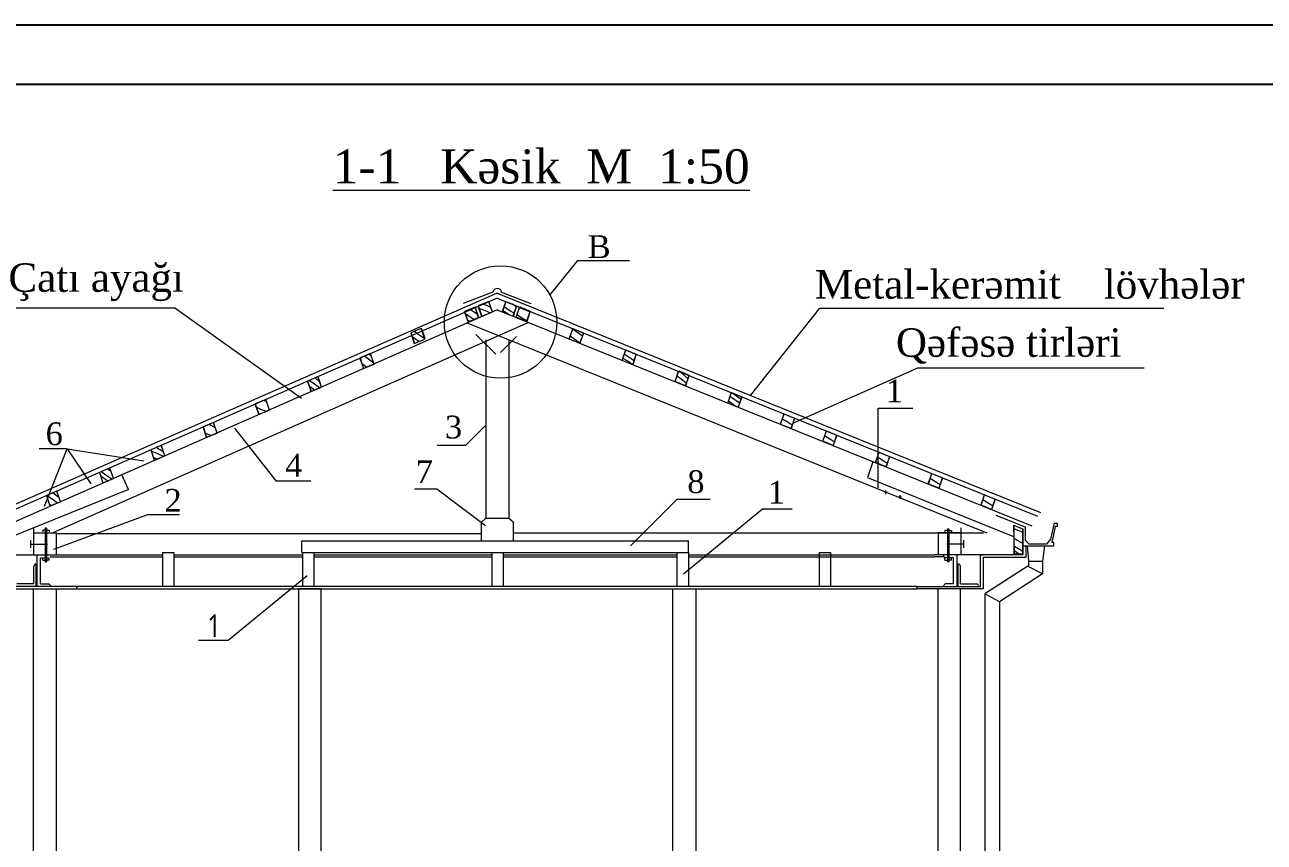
# Model space of a CAD drawing. Header units: millimetres. Extents: x 873544 to 1143527, y -837564 to -766512.
# Drawn here: x 943184 to 954070, y -774068 to -766888 of the extents above; entities that cross this region are included whole.
import ezdxf

# ---------------------------------------------------------------- set-up
doc = ezdxf.new("R2010")
doc.units = ezdxf.units.MM
doc.linetypes.add('Невидимая (копия)', pattern=[2000, 1500, -500])
doc.linetypes.add('Штрихпунктирная', pattern=[6702.777624, 3527.777672, -1763.888836, 0, -1411.111116])
doc.layers.add('2D-чертеж - Общий_Ном_пера__102', color=254, linetype='Continuous', lineweight=13, true_color=0xcccccc)
for name, color, linetype, lineweight in [('2D-чертеж - Общий_Ном_пера__123', 255, 'Continuous', 0), ('2D-чертеж - Общий_Ном_пера__124', 255, 'Continuous', 0), ('Dam konstrukstruksiyasi', 7, 'Continuous', 13), ('Noval', 7, 'Continuous', 13), ('Qeyd xətti', 7, 'Continuous', 9), ('Talvar sutun', 1, 'Continuous', 9), ('Xarici razm.-1', 7, 'Continuous', 9), ('Yazı -1', 7, 'Continuous', 15), ('Yazı-2', 7, 'Continuous', 15)]:
    doc.layers.add(name, color=color, linetype=linetype, lineweight=lineweight)
doc.styles.add('Segoe UI Light', font='segoeuil_0.ttf', dxfattribs={"width": 0.7})
doc.styles.add('Times New  Roman', font='times.ttf')

# ---------------------------------------------------------------- blocks, each defined once
blk = doc.blocks.new('*X22')
at = {"layer": '2D-чертеж - Общий_Ном_пера__102', "linetype": 'Continuous'}
for p, q in [((-239813, 25566), (-239791, 25557)), ((-239799, 25471), (-239811, 25478)), ((-239791, 25557), (-239748, 25537)), ((-239748, 25537), (-239735, 25531)), ((-239806, 25406), (-239809, 25408)), ((-239784, 25351), (-239808, 25367)), ((-239757, 25376), (-239806, 25406)), ((-239777, 25457), (-239799, 25471)), ((-239770, 25453), (-239777, 25457)), ((-239763, 25449), (-239770, 25453)), ((-239756, 25445), (-239763, 25449)), ((-239735, 25363), (-239757, 25376)), ((-239749, 25442), (-239756, 25445)), ((-239742, 25439), (-239749, 25442)), ((-239735, 25436), (-239742, 25439)), ((-239805, 25343), (-239808, 25345)), ((-239801, 25340), (-239805, 25343)), ((-239767, 25340), (-239784, 25351))]:
    blk.add_line(p, q, dxfattribs=at)
blk = doc.blocks.new('Штриховка_7')
at = {"layer": '2D-чертеж - Общий_Ном_пера__124', "linetype": 'Continuous'}
for p, q in [((-239808, 25340), (-239813, 25593)), ((-239813, 25593), (-239735, 25561)), ((-239735, 25561), (-239735, 25340)), ((-239735, 25340), (-239808, 25340))]:
    blk.add_line(p, q, dxfattribs=at)
at = {"layer": '2D-чертеж - Общий_Ном_пера__102', "linetype": 'Continuous'}
blk.add_blockref('*X22', (0, 0), dxfattribs=at)
blk = doc.blocks.new('*X88')
at = {"layer": '2D-чертеж - Общий_Ном_пера__102', "linetype": 'Continuous'}
for p, q in [((-248726, 25958), (-248745, 25973)), ((-248688, 25930), (-248726, 25958)), ((-248689, 25991), (-248694, 25994)), ((-248639, 25954), (-248689, 25991)), ((-248654, 25906), (-248688, 25930)), ((-248709, 25884), (-248724, 25895))]:
    blk.add_line(p, q, dxfattribs=at)
blk = doc.blocks.new('Штриховка_40')
at = {"layer": '2D-чертеж - Общий_Ном_пера__123', "linetype": 'Continuous'}
for p, q in [((-248658, 26009), (-248750, 25971)), ((-248750, 25971), (-248719, 25880)), ((-248719, 25880), (-248626, 25917)), ((-248626, 25917), (-248658, 26009))]:
    blk.add_line(p, q, dxfattribs=at)
at = {"layer": '2D-чертеж - Общий_Ном_пера__102', "linetype": 'Continuous'}
blk.add_blockref('*X88', (0, 0), dxfattribs=at)
blk = doc.blocks.new('*X90')
at = {"layer": '2D-чертеж - Общий_Ном_пера__102', "linetype": 'Continuous'}
for p, q in [((-248230, 26134), (-248274, 26164)), ((-248178, 26099), (-248230, 26134)), ((-248185, 26166), (-248218, 26187)), ((-248253, 26108), (-248276, 26123)), ((-248216, 26083), (-248253, 26108))]:
    blk.add_line(p, q, dxfattribs=at)
blk = doc.blocks.new('Штриховка_41')
at = {"layer": '2D-чертеж - Общий_Ном_пера__123', "linetype": 'Continuous'}
for p, q in [((-248196, 26197), (-248288, 26158)), ((-248288, 26158), (-248257, 26067)), ((-248164, 26104), (-248196, 26197)), ((-248257, 26067), (-248164, 26104))]:
    blk.add_line(p, q, dxfattribs=at)
at = {"layer": '2D-чертеж - Общий_Ном_пера__102', "linetype": 'Continuous'}
blk.add_blockref('*X90', (0, 0), dxfattribs=at)
blk = doc.blocks.new('*X92')
at = {"layer": '2D-чертеж - Общий_Ном_пера__102', "linetype": 'Continuous'}
for p, q in [((-247773, 26364), (-247775, 26365)), ((-247765, 26359), (-247773, 26364)), ((-247757, 26354), (-247765, 26359)), ((-247749, 26349), (-247757, 26354)), ((-247741, 26344), (-247749, 26349)), ((-247727, 26374), (-247738, 26381)), ((-247815, 26334), (-247820, 26338)), ((-247815, 26334), (-247792, 26325)), ((-247799, 26277), (-247766, 26265)), ((-247792, 26325), (-247770, 26315)), ((-247770, 26315), (-247747, 26305)), ((-247747, 26305), (-247725, 26295)), ((-247733, 26339), (-247741, 26344)), ((-247725, 26334), (-247733, 26339)), ((-247717, 26329), (-247725, 26334)), ((-247725, 26295), (-247710, 26287)), ((-247710, 26324), (-247717, 26329))]:
    blk.add_line(p, q, dxfattribs=at)
blk = doc.blocks.new('Штриховка_42')
at = {"layer": '2D-чертеж - Общий_Ном_пера__123', "linetype": 'Continuous'}
for p, q in [((-247731, 26384), (-247823, 26345)), ((-247823, 26345), (-247792, 26254)), ((-247699, 26292), (-247731, 26384)), ((-247792, 26254), (-247699, 26292))]:
    blk.add_line(p, q, dxfattribs=at)
at = {"layer": '2D-чертеж - Общий_Ном_пера__102', "linetype": 'Continuous'}
blk.add_blockref('*X92', (0, 0), dxfattribs=at)
blk = doc.blocks.new('*X94')
at = {"layer": '2D-чертеж - Общий_Ном_пера__102', "linetype": 'Continuous'}
for p, q in [((-247336, 26476), (-247341, 26479)), ((-247328, 26473), (-247336, 26476)), ((-247321, 26470), (-247328, 26473)), ((-247314, 26467), (-247321, 26470)), ((-247306, 26465), (-247314, 26467)), ((-247307, 26558), (-247293, 26550)), ((-247291, 26460), (-247306, 26465)), ((-247293, 26550), (-247252, 26527)), ((-247252, 26527), (-247252, 26527))]:
    blk.add_line(p, q, dxfattribs=at)
blk = doc.blocks.new('Штриховка_43')
at = {"layer": '2D-чертеж - Общий_Ном_пера__123', "linetype": 'Continuous'}
for p, q in [((-247268, 26574), (-247360, 26535)), ((-247236, 26481), (-247268, 26574)), ((-247360, 26535), (-247329, 26444)), ((-247329, 26444), (-247236, 26481))]:
    blk.add_line(p, q, dxfattribs=at)
at = {"layer": '2D-чертеж - Общий_Ном_пера__102', "linetype": 'Continuous'}
blk.add_blockref('*X94', (0, 0), dxfattribs=at)
blk = doc.blocks.new('*X96')
at = {"layer": '2D-чертеж - Общий_Ном_пера__102', "linetype": 'Continuous'}
for p, q in [((-246851, 26669), (-246885, 26689)), ((-246801, 26736), (-246820, 26747)), ((-246794, 26731), (-246801, 26736)), ((-246860, 26626), (-246865, 26629)), ((-246830, 26662), (-246851, 26669)), ((-246810, 26654), (-246830, 26662)), ((-246801, 26650), (-246810, 26654))]:
    blk.add_line(p, q, dxfattribs=at)
blk = doc.blocks.new('Штриховка_44')
at = {"layer": '2D-чертеж - Общий_Ном_пера__123', "linetype": 'Continuous'}
for p, q in [((-246802, 26755), (-246894, 26716)), ((-246894, 26716), (-246863, 26625)), ((-246770, 26662), (-246802, 26755)), ((-246863, 26625), (-246770, 26662))]:
    blk.add_line(p, q, dxfattribs=at)
at = {"layer": '2D-чертеж - Общий_Ном_пера__102', "linetype": 'Continuous'}
blk.add_blockref('*X96', (0, 0), dxfattribs=at)
blk = doc.blocks.new('*X98')
at = {"layer": '2D-чертеж - Общий_Ном_пера__102', "linetype": 'Continuous'}
for p, q in [((-246384, 26892), (-246422, 26915)), ((-246327, 26849), (-246384, 26892)), ((-246358, 26929), (-246368, 26937)), ((-246325, 26901), (-246358, 26929)), ((-246373, 26830), (-246416, 26861))]:
    blk.add_line(p, q, dxfattribs=at)
blk = doc.blocks.new('Штриховка_45')
at = {"layer": '2D-чертеж - Общий_Ном_пера__123', "linetype": 'Continuous'}
for p, q in [((-246341, 26948), (-246433, 26910)), ((-246433, 26910), (-246402, 26819)), ((-246309, 26856), (-246341, 26948)), ((-246402, 26819), (-246309, 26856))]:
    blk.add_line(p, q, dxfattribs=at)
at = {"layer": '2D-чертеж - Общий_Ном_пера__102', "linetype": 'Continuous'}
blk.add_blockref('*X98', (0, 0), dxfattribs=at)
blk = doc.blocks.new('*X100')
at = {"layer": '2D-чертеж - Общий_Ном_пера__102', "linetype": 'Continuous'}
for p, q in [((-245868, 27110), (-245888, 27124)), ((-245931, 27025), (-245950, 27040)), ((-245894, 27079), (-245931, 27106)), ((-245910, 27010), (-245931, 27025)), ((-245846, 27045), (-245894, 27079))]:
    blk.add_line(p, q, dxfattribs=at)
blk = doc.blocks.new('Штриховка_46')
at = {"layer": '2D-чертеж - Общий_Ном_пера__123', "linetype": 'Continuous'}
for p, q in [((-245875, 27129), (-245967, 27091)), ((-245843, 27037), (-245875, 27129)), ((-245967, 27091), (-245936, 26999)), ((-245936, 26999), (-245843, 27037))]:
    blk.add_line(p, q, dxfattribs=at)
at = {"layer": '2D-чертеж - Общий_Ном_пера__102', "linetype": 'Continuous'}
blk.add_blockref('*X100', (0, 0), dxfattribs=at)
blk = doc.blocks.new('*X102')
at = {"layer": '2D-чертеж - Общий_Ном_пера__102', "linetype": 'Continuous'}
for p, q in [((-245465, 27226), (-245498, 27248)), ((-245430, 27259), (-245480, 27294)), ((-245437, 27207), (-245465, 27226)), ((-245386, 27231), (-245430, 27259))]:
    blk.add_line(p, q, dxfattribs=at)
blk = doc.blocks.new('Штриховка_47')
at = {"layer": '2D-чертеж - Общий_Ном_пера__123', "linetype": 'Continuous'}
for p, q in [((-245417, 27321), (-245509, 27282)), ((-245509, 27282), (-245478, 27191)), ((-245478, 27191), (-245385, 27228)), ((-245385, 27228), (-245417, 27321))]:
    blk.add_line(p, q, dxfattribs=at)
at = {"layer": '2D-чертеж - Общий_Ном_пера__102', "linetype": 'Continuous'}
blk.add_blockref('*X102', (0, 0), dxfattribs=at)
blk = doc.blocks.new('*X104')
at = {"layer": '2D-чертеж - Общий_Ном_пера__102', "linetype": 'Continuous'}
for p, q in [((-245025, 27446), (-245029, 27448)), ((-245016, 27440), (-245025, 27446)), ((-245006, 27434), (-245016, 27440)), ((-244997, 27428), (-245006, 27434)), ((-244957, 27468), (-244993, 27490)), ((-244935, 27454), (-244957, 27468)), ((-244922, 27445), (-244935, 27454)), ((-245006, 27393), (-245011, 27396)), ((-244998, 27388), (-245006, 27393)), ((-244993, 27385), (-244998, 27388)), ((-244956, 27400), (-244997, 27428))]:
    blk.add_line(p, q, dxfattribs=at)
blk = doc.blocks.new('Штриховка_48')
at = {"layer": '2D-чертеж - Общий_Ном_пера__123', "linetype": 'Continuous'}
for p, q in [((-244944, 27510), (-245037, 27472)), ((-245037, 27472), (-245005, 27381)), ((-244913, 27418), (-244944, 27510)), ((-245005, 27381), (-244913, 27418))]:
    blk.add_line(p, q, dxfattribs=at)
at = {"layer": '2D-чертеж - Общий_Ном_пера__102', "linetype": 'Continuous'}
blk.add_blockref('*X104', (0, 0), dxfattribs=at)
blk = doc.blocks.new('*X106')
at = {"layer": '2D-чертеж - Общий_Ном_пера__102', "linetype": 'Continuous'}
for p, q in [((-244823, 27559), (-244823, 27559)), ((-244907, 27496), (-244879, 27487)), ((-244879, 27487), (-244835, 27471)), ((-244875, 27538), (-244861, 27532)), ((-244861, 27532), (-244839, 27522)), ((-244839, 27522), (-244816, 27512)), ((-244835, 27471), (-244808, 27460)), ((-244816, 27512), (-244805, 27507))]:
    blk.add_line(p, q, dxfattribs=at)
blk = doc.blocks.new('Штриховка_49')
at = {"layer": '2D-чертеж - Общий_Ном_пера__123', "linetype": 'Continuous'}
for p, q in [((-244823, 27559), (-244916, 27521)), ((-244792, 27467), (-244823, 27559)), ((-244916, 27521), (-244884, 27429)), ((-244884, 27429), (-244792, 27467))]:
    blk.add_line(p, q, dxfattribs=at)
at = {"layer": '2D-чертеж - Общий_Ном_пера__102', "linetype": 'Continuous'}
blk.add_blockref('*X106', (0, 0), dxfattribs=at)
blk = doc.blocks.new('*X108')
at = {"layer": '2D-чертеж - Общий_Ном_пера__102', "linetype": 'Continuous'}
for p, q in [((-244670, 27458), (-244699, 27477)), ((-244682, 27506), (-244688, 27509)), ((-244633, 27475), (-244682, 27506)), ((-244646, 27442), (-244670, 27458)), ((-244601, 27455), (-244633, 27475)), ((-244604, 27526), (-244622, 27537)), ((-244598, 27522), (-244604, 27526)), ((-244591, 27518), (-244598, 27522)), ((-244584, 27514), (-244591, 27518)), ((-244581, 27513), (-244584, 27514))]:
    blk.add_line(p, q, dxfattribs=at)
blk = doc.blocks.new('Штриховка_50')
at = {"layer": '2D-чертеж - Общий_Ном_пера__123', "linetype": 'Continuous'}
for p, q in [((-244703, 27465), (-244671, 27558)), ((-244671, 27558), (-244579, 27519)), ((-244610, 27428), (-244703, 27465)), ((-244579, 27519), (-244610, 27428))]:
    blk.add_line(p, q, dxfattribs=at)
at = {"layer": '2D-чертеж - Общий_Ном_пера__102', "linetype": 'Continuous'}
blk.add_blockref('*X108', (0, 0), dxfattribs=at)
blk = doc.blocks.new('*X110')
at = {"layer": '2D-чертеж - Общий_Ном_пера__102', "linetype": 'Continuous'}
for p, q in [((-244536, 27416), (-244577, 27440)), ((-244555, 27502), (-244556, 27502)), ((-244548, 27499), (-244555, 27502)), ((-244506, 27485), (-244548, 27499)), ((-244465, 27468), (-244506, 27485)), ((-244463, 27466), (-244465, 27468)), ((-244489, 27389), (-244536, 27416))]:
    blk.add_line(p, q, dxfattribs=at)
blk = doc.blocks.new('Штриховка_51')
at = {"layer": '2D-чертеж - Общий_Ном_пера__123', "linetype": 'Continuous'}
for p, q in [((-244584, 27421), (-244552, 27513)), ((-244552, 27513), (-244460, 27475)), ((-244460, 27475), (-244491, 27383)), ((-244491, 27383), (-244584, 27421))]:
    blk.add_line(p, q, dxfattribs=at)
at = {"layer": '2D-чертеж - Общий_Ном_пера__102', "linetype": 'Continuous'}
blk.add_blockref('*X110', (0, 0), dxfattribs=at)
blk = doc.blocks.new('*X112')
at = {"layer": '2D-чертеж - Общий_Ном_пера__102', "linetype": 'Continuous'}
for p, q in [((-244034, 27198), (-244108, 27254)), ((-244062, 27297), (-244087, 27315)), ((-244002, 27255), (-244062, 27297)), ((-244027, 27192), (-244034, 27198))]:
    blk.add_line(p, q, dxfattribs=at)
blk = doc.blocks.new('Штриховка_52')
at = {"layer": '2D-чертеж - Общий_Ном_пера__123', "linetype": 'Continuous'}
for p, q in [((-244117, 27228), (-244085, 27321)), ((-244024, 27191), (-244117, 27228)), ((-244085, 27321), (-243993, 27282)), ((-243993, 27282), (-244024, 27191))]:
    blk.add_line(p, q, dxfattribs=at)
at = {"layer": '2D-чертеж - Общий_Ном_пера__102', "linetype": 'Continuous'}
blk.add_blockref('*X112', (0, 0), dxfattribs=at)
blk = doc.blocks.new('*X114')
at = {"layer": '2D-чертеж - Общий_Ном_пера__102', "linetype": 'Continuous'}
for p, q in [((-243642, 27058), (-243646, 27061)), ((-243634, 27053), (-243642, 27058)), ((-243627, 27089), (-243634, 27094)), ((-243627, 27048), (-243634, 27053)), ((-243618, 27083), (-243627, 27089)), ((-243619, 27043), (-243627, 27048)), ((-243611, 27038), (-243619, 27043)), ((-243570, 27051), (-243618, 27083)), ((-243603, 27033), (-243611, 27038)), ((-243595, 27028), (-243603, 27033)), ((-243587, 27023), (-243595, 27028)), ((-243579, 27018), (-243587, 27023)), ((-243559, 27005), (-243579, 27018)), ((-243548, 27036), (-243570, 27051)), ((-243533, 27094), (-243544, 27101)), ((-243529, 27092), (-243533, 27094))]:
    blk.add_line(p, q, dxfattribs=at)
blk = doc.blocks.new('Штриховка_53')
at = {"layer": '2D-чертеж - Общий_Ном_пера__123', "linetype": 'Continuous'}
for p, q in [((-243652, 27041), (-243621, 27133)), ((-243621, 27133), (-243528, 27095)), ((-243560, 27003), (-243652, 27041)), ((-243528, 27095), (-243560, 27003))]:
    blk.add_line(p, q, dxfattribs=at)
at = {"layer": '2D-чертеж - Общий_Ном_пера__102', "linetype": 'Continuous'}
blk.add_blockref('*X114', (0, 0), dxfattribs=at)
blk = doc.blocks.new('*X116')
at = {"layer": '2D-чертеж - Общий_Ном_пера__102', "linetype": 'Continuous'}
for p, q in [((-243143, 26883), (-243172, 26903)), ((-243143, 26941), (-243148, 26945)), ((-243133, 26932), (-243143, 26941)), ((-243123, 26923), (-243133, 26932)), ((-243074, 26880), (-243123, 26923)), ((-243108, 26856), (-243143, 26883)), ((-243088, 26838), (-243108, 26856))]:
    blk.add_line(p, q, dxfattribs=at)
blk = doc.blocks.new('Штриховка_54')
at = {"layer": '2D-чертеж - Общий_Ном_пера__123', "linetype": 'Continuous'}
for p, q in [((-243188, 26856), (-243156, 26948)), ((-243156, 26948), (-243064, 26910)), ((-243064, 26910), (-243095, 26819)), ((-243095, 26819), (-243188, 26856))]:
    blk.add_line(p, q, dxfattribs=at)
at = {"layer": '2D-чертеж - Общий_Ном_пера__102', "linetype": 'Continuous'}
blk.add_blockref('*X116', (0, 0), dxfattribs=at)
blk = doc.blocks.new('*X118')
at = {"layer": '2D-чертеж - Общий_Ном_пера__102', "linetype": 'Continuous'}
for p, q in [((-242663, 26643), (-242719, 26684)), ((-242689, 26711), (-242706, 26723)), ((-242648, 26727), (-242690, 26757)), ((-242626, 26668), (-242689, 26711)), ((-242608, 26698), (-242648, 26727)), ((-242655, 26638), (-242663, 26643)), ((-242620, 26664), (-242626, 26668))]:
    blk.add_line(p, q, dxfattribs=at)
blk = doc.blocks.new('Штриховка_55')
at = {"layer": '2D-чертеж - Общий_Ном_пера__123', "linetype": 'Continuous'}
for p, q in [((-242725, 26666), (-242693, 26759)), ((-242693, 26759), (-242601, 26720)), ((-242601, 26720), (-242632, 26629)), ((-242632, 26629), (-242725, 26666))]:
    blk.add_line(p, q, dxfattribs=at)
at = {"layer": '2D-чертеж - Общий_Ном_пера__102', "linetype": 'Continuous'}
blk.add_blockref('*X118', (0, 0), dxfattribs=at)
blk = doc.blocks.new('*X120')
at = {"layer": '2D-чертеж - Общий_Ном_пера__102', "linetype": 'Continuous'}
for p, q in [((-242236, 26520), (-242246, 26526)), ((-242213, 26506), (-242236, 26520)), ((-242191, 26492), (-242213, 26506)), ((-242184, 26488), (-242191, 26492)), ((-242177, 26484), (-242184, 26488)), ((-242170, 26480), (-242177, 26484)), ((-242163, 26476), (-242170, 26480)), ((-242158, 26474), (-242163, 26476))]:
    blk.add_line(p, q, dxfattribs=at)
blk = doc.blocks.new('Штриховка_56')
at = {"layer": '2D-чертеж - Общий_Ном_пера__123', "linetype": 'Continuous'}
for p, q in [((-242262, 26479), (-242230, 26572)), ((-242230, 26572), (-242138, 26533)), ((-242169, 26442), (-242262, 26479)), ((-242138, 26533), (-242169, 26442))]:
    blk.add_line(p, q, dxfattribs=at)
at = {"layer": '2D-чертеж - Общий_Ном_пера__102', "linetype": 'Continuous'}
blk.add_blockref('*X120', (0, 0), dxfattribs=at)
blk = doc.blocks.new('dsdvvvf')
at = {"lineweight": 25}
blk.add_line((944974, -639584), (987093, -639584), dxfattribs=at)
at = {"lineweight": 25, "ltscale": 15}
blk.add_line((986569, -640108), (947068, -640108), dxfattribs=at)

msp = doc.modelspace()

# ---------------------------------------------------------------- linework, layer by layer
at = {"linetype": 'Continuous', "lineweight": 9}
for p, q in [((947796.6, -769263.1), (948041.7, -768956.9)), ((948041.7, -768956.9), (948495.1, -768956.9)), ((950678.7, -770954), (950678.7, -770254.5)), ((950678.7, -770254.5), (950983.9, -770254.5)), ((947234.5, -770403.2), (947055.2, -770582.6)), ((947055.2, -770582.6), (946805.9, -770582.6)), ((947232.1, -771222.4), (947192.1, -771258)), ((947192.1, -771258), (947192.1, -771421.9)), ((947232.1, -771222.4), (947435.7, -771222.4)), ((947434.5, -771221.5), (947473.4, -771253.5)), ((947473.4, -771253.5), (947473.4, -771421.9)), ((943258.9, -771351.6), (943458.9, -771351.6)), ((943455.1, -771354.8), (947192.1, -771354.8)), ((947473.4, -771351.2), (951603.9, -771351.2)), ((945618.3, -771421.9), (949011.8, -771421.9)), ((945618.3, -771521.9), (945618.3, -771421.9)), ((949011.8, -771521.9), (949011.8, -771421.9)), ((943322.3, -771569.8), (943398.6, -771569.8)), ((943407.7, -771562.4), (944393.7, -771562.4)), ((943460.2, -771542.2), (944393.7, -771542.2)), ((944393.7, -771521.9), (944393.7, -771821.9)), ((944393.7, -771521.9), (944493.7, -771521.9)), ((944493.7, -771521.9), (944493.7, -771821.9)), ((944493.7, -771542.2), (945621.5, -771542.2)), ((944493.7, -771562.4), (945621.5, -771562.4)), ((945621.5, -771521.9), (945621.5, -771821.9)), ((945621.5, -771521.9), (945721.5, -771521.9)), ((945717.8, -771521.9), (947281.1, -771521.9)), ((945721.5, -771521.9), (945721.5, -771821.9)), ((945721.5, -771542.2), (946184.1, -771542.2)), ((945721.5, -771562.4), (946184.1, -771562.4)), ((946174.2, -771542.2), (947284.5, -771542.2)), ((946176.1, -771562.4), (947284.5, -771562.4)), ((947284.5, -771521.9), (947284.5, -771821.9)), ((947284.5, -771521.9), (947384.5, -771521.9)), ((947351, -771521.9), (948914.7, -771521.9)), ((947384.5, -771521.9), (947384.5, -771821.9)), ((947384.5, -771542.2), (948911.8, -771542.2)), ((947384.5, -771562.4), (948911.8, -771562.4)), ((948911.8, -771521.9), (948911.8, -771821.9)), ((948911.8, -771521.9), (949011.8, -771521.9)), ((949011.8, -771521.9), (949011.8, -771821.9)), ((949011.8, -771542.2), (950559.5, -771542.2)), ((949011.8, -771562.4), (950559.5, -771562.4)), ((950159.7, -771521.9), (950159.7, -771821.9)), ((950159.7, -771521.9), (950259.7, -771521.9)), ((950259.7, -771521.9), (950259.7, -771821.9)), ((951994.2, -771641.7), (951615.1, -771887.3)), ((952122.3, -771711), (951744.1, -771956)), ((943322.3, -771799.5), (943394.8, -771799.5)), ((951341.6, -771799.5), (951269.1, -771799.5)), ((951615.1, -771887.3), (951615.1, -776854.3)), ((951744.1, -771956), (951615.1, -771887.3)), ((951744.1, -771956), (951744.1, -776784.2))]:
    msp.add_line(p, q, dxfattribs=at)
at = {"linetype": 'Штрихпунктирная', "lineweight": 9}
for p, q in [((943258.9, -771306.9), (943258.9, -771542.2)), ((943341.3, -771326.4), (943341.3, -771342.1)), ((943362.2, -771326.4), (943341.3, -771326.4)), ((943375.3, -771309.7), (943362.8, -771309.7)), ((943377.6, -771326.4), (943399.1, -771326.4)), ((943399.1, -771326.4), (943399.1, -771342.1)), ((943458.9, -771351.1), (943458.9, -771542.2)), ((943234.9, -771413.4), (943234.9, -771483.3)), ((943234.9, -771448.3), (943382.7, -771448.3)), ((943292.2, -771817.2), (943292.2, -771546.9)), ((943322.3, -771799.5), (943322.3, -771569.8)), ((943341.3, -771590.9), (943341.3, -771575.2)), ((943341.3, -771590.9), (943362.8, -771590.9)), ((943362.8, -771605.7), (943375.3, -771605.7)), ((943399.1, -771590.9), (943377.6, -771590.9)), ((943399.1, -771590.9), (943399.1, -771575.2)), ((951341.6, -771799.5), (951341.6, -771569.8)), ((951371.6, -771817.2), (951371.6, -771546.9)), ((943262.6, -771797.5), (943262.6, -771643.5)), ((943282.8, -771821.9), (943282.8, -771622.7)), ((951381, -771821.9), (951381, -771622.7)), ((951401.3, -771797.5), (951401.3, -771643.5)), ((943262.6, -771797.5), (943114.4, -771797.5)), ((951401.3, -771797.5), (951549.4, -771797.5))]:
    msp.add_line(p, q, dxfattribs=at)
at = {"linetype": 'Невидимая (копия)', "lineweight": 9}
for p, q in [((943362.8, -771309.7), (943362.8, -771605.7)), ((943375.3, -771309.7), (943375.3, -771605.7))]:
    msp.add_line(p, q, dxfattribs=at)
at = {"linetype": 'Continuous', "lineweight": 9}
for centre, start, end in [((943289.8, -771647.7), 107.88563, 171.31102), ((943383.5, -771825.2), 8.68898, 72.49036), ((951280.4, -771825.2), 107.50964, 171.31102), ((951534, -771820.2), 8.50607, 55.94869)]:
    msp.add_arc(centre, 27.5, start, end, dxfattribs=at)
at = {"layer": 'Dam konstrukstruksiyasi'}
for p, q in [((947333.8, -769243.6), (942645.7, -771297.7)), ((947333.8, -769287.5), (942714.1, -771314)), ((947287.8, -769402.5), (947258.9, -769318.3)), ((947333.8, -769243.6), (952105, -771171.3)), ((947333.8, -769287.5), (952077.8, -771204.2)), ((947380.5, -769404.6), (947408.7, -769322)), ((947075.6, -769489), (947046.7, -769404.7)), ((947170.7, -769458.5), (947139.1, -769366.2)), ((947196.1, -769442.9), (947167.2, -769358.6)), ((947333.8, -769392.6), (952030.1, -771290.1)), ((947472.9, -769442.9), (947501.8, -769358.6)), ((947499.2, -769455.9), (947528, -769371.6)), ((947593.4, -769489), (947622.2, -769404.7)), ((947608.4, -769503.6), (943430.5, -771351.6)), ((947059.2, -769503.6), (951633.2, -771351.6)), ((946607, -769679.6), (946578.1, -769595.3)), ((946699.7, -769642.1), (946670.8, -769557.9)), ((947146, -769607.1), (947319.8, -769780.9)), ((947361.7, -769764.9), (947501.6, -769625.1)), ((947969.3, -769642.1), (947998.1, -769557.9)), ((948061.2, -769682), (948090, -769597.8)), ((947234.5, -769654.6), (947234.5, -771222.4)), ((947434.5, -769655.2), (947434.5, -771222.4)), ((948430.7, -769835.8), (948460.9, -769747.5)), ((946157.8, -769901.2), (946127.8, -769813.3)), ((946250.6, -769863.7), (946220.5, -769775.9)), ((948523.4, -769873.3), (948553.7, -769784.9)), ((948895.2, -770020.6), (948925.9, -769930.7)), ((948987.9, -770058.1), (949018.6, -769968.2)), ((945698.2, -770108), (945666.6, -770015.6)), ((945790.9, -770070.5), (945759.3, -769978.2)), ((945332.1, -770271.8), (945300.5, -770179.4)), ((949357.9, -770210.4), (949388.1, -770122.1)), ((949450.6, -770247.9), (949480.8, -770159.6)), ((945239.4, -770309.3), (945207.8, -770216.9)), ((944873.3, -770473.1), (944842.4, -770382.7)), ((949822.3, -770395.2), (949853.1, -770305.3)), ((949915.1, -770432.7), (949945.8, -770342.8)), ((944780.6, -770510.5), (944749.6, -770420.2)), ((950193.6, -770543.9), (950224.4, -770454.1)), ((950286.3, -770581.4), (950317.1, -770491.5)), ((944414.5, -770674.3), (944384.2, -770586)), ((950632.8, -770725.5), (950586.5, -770863.5)), ((950657.2, -770731.2), (950688, -770641.3)), ((950749.9, -770768.7), (950780.7, -770678.8)), ((944093.5, -770969.7), (944036.9, -770840.9)), ((951120.8, -770918.5), (951151.6, -770828.7)), ((950586.5, -770863.5), (951867.7, -771381.2)), ((951213.5, -770956), (951244.3, -770866.1)), ((950759.3, -770993.3), (950731.3, -770993.3)), ((950744.5, -770977.6), (950744.5, -771009.8)), ((950884, -771035.6), (950856, -771035.6)), ((950869.2, -771019.9), (950869.2, -771052.1)), ((951583.7, -771105.6), (951614.5, -771015.7)), ((951676.5, -771143), (951707.2, -771053.2)), ((951972.4, -771300.7), (951715.2, -771198.2)), ((951204.9, -771351.1), (951204.9, -771542.2)), ((951404.9, -771351.6), (951204.9, -771351.6)), ((951404.9, -771306.9), (951404.9, -771542.2)), ((951869.9, -771283.7), (951869.9, -771542.2)), ((951949.8, -771314), (951949.8, -771542.2)), ((952005.1, -771449.9), (951972.4, -771417.1)), ((952193.5, -771406), (952158.2, -771449.9)), ((950259.7, -771542.2), (951178.2, -771542.2)), ((950259.7, -771562.4), (951178.2, -771562.4)), ((951256.2, -771562.4), (951177.3, -771562.4)), ((951264.8, -771590.9), (951264.8, -771575.2)), ((951341.6, -771569.8), (951265.3, -771569.8)), ((951322.6, -771590.9), (951322.6, -771575.2)), ((951998.3, -771598.4), (952121.4, -771598.4)), ((951998.3, -771598.4), (951998.3, -771642.9))]:
    msp.add_line(p, q, dxfattribs=at)
at = {"layer": 'Dam konstrukstruksiyasi', "lineweight": 9}
for p, q in [((947295.5, -769234.8), (947034.6, -769336.7)), ((947372.2, -769235), (947628.2, -769335)), ((947333.8, -769392.6), (942795.6, -771386.2)), ((944093.5, -770969.7), (942796.1, -771493.8)), ((952224, -771264.6), (952193.5, -771406)), ((952224, -771264.6), (952252.9, -771264.6)), ((952252.9, -771294.5), (952252.9, -771266.9)), ((951285.7, -771331.1), (951264.2, -771331.1)), ((951264.2, -771331.1), (951264.2, -771346.8)), ((951288.6, -771316.4), (951288.6, -771605.7)), ((951288.6, -771316.4), (951301.1, -771316.4)), ((951301.1, -771316.4), (951301.1, -771605.7)), ((951301.1, -771331.1), (951322, -771331.1)), ((951322, -771331.1), (951322, -771346.8)), ((951972.4, -771417.1), (951972.4, -771300.7)), ((952234.5, -771294.1), (952204, -771435.5)), ((952252.9, -771294.5), (952234.4, -771294.5)), ((951429, -771448.3), (951281.2, -771448.3)), ((951429, -771413.4), (951429, -771483.3)), ((951949.8, -771464.5), (952221.4, -771464.5)), ((951975.7, -771464.5), (951975.7, -771564.5)), ((951987.3, -771463), (951998.3, -771598.4)), ((952158.2, -771449.9), (952005.1, -771449.9)), ((952138.6, -771464.7), (952121.4, -771598.2)), ((952221.4, -771435.5), (952204, -771435.5)), ((952221.4, -771464.5), (952221.4, -771435.5)), ((942714.1, -771542.2), (943460.2, -771542.2)), ((951949.8, -771542.2), (951177.3, -771542.2)), ((951264.8, -771590.9), (951286.2, -771590.9)), ((951301.1, -771605.7), (951288.6, -771605.7)), ((951322.6, -771590.9), (951301.1, -771590.9)), ((951602.5, -771564.5), (951975.4, -771564.5)), ((952121.4, -771597.2), (952121.4, -771709)), ((951994.2, -771641.7), (952118.1, -771708.4))]:
    msp.add_line(p, q, dxfattribs=at)
msp.add_lwpolyline([(945614.3, -770170.6), (944502.3, -769375.4), (942903.7, -769375.4)], dxfattribs=at)
msp.add_circle((947362.7, -769498.6), 493.7, dxfattribs=at)
msp.add_arc((947333.8, -769243.6), 39.3, 12.56538, 167.15962, dxfattribs=at)
at = {"layer": 'Dam konstrukstruksiyasi'}
for centre, start, end in [((951280.6, -771546.9), 176.07587, 236.1316), ((951374.1, -771647.7), 8.68898, 72.11437)]:
    msp.add_arc(centre, 27.5, start, end, dxfattribs=at)
at = {"layer": 'Noval', "lineweight": 9}
for points in [[(951579.3, -771821.9), (951579.3, -771542.2), (951602.5, -771542.2)], [(951602.5, -771564.5), (951602.5, -771842.4), (951579.3, -771842.4)], [(943084.6, -771842.4), (943641, -771842.4), (943641, -771821.9), (943084.6, -771821.9)], [(951579.3, -771842.4), (951022.8, -771842.4), (951022.8, -771821.9), (951579.3, -771821.9)]]:
    msp.add_lwpolyline(points, dxfattribs=at)
msp.add_lwpolyline([(951022.8, -771821.9), (943641, -771821.9), (943641, -771842.4), (951022.8, -771842.4)], close=True, dxfattribs=at)
at = {"layer": 'Qeyd xətti'}
for p, q in [((945025.5, -770430.4), (945389.8, -770893.9)), ((945389.8, -770893.9), (945697.2, -770893.9)), ((946803.4, -770966.1), (946607.5, -770966.1)), ((947231.5, -771289.8), (946803.4, -770966.1)), ((948504.8, -771463.5), (948915, -771053.3)), ((948915, -771053.3), (949204.3, -771053.3)), ((948969.6, -771709.4), (949663, -771139.7)), ((949663, -771139.7), (949923.5, -771139.7)), ((943438.7, -771495.1), (944263.3, -771190)), ((944263.3, -771190), (944542.5, -771190)), ((944969.3, -772293.8), (945662.7, -771724.1)), ((944708.8, -772293.8), (944969.3, -772293.8))]:
    msp.add_line(p, q, dxfattribs=at)
at = {"layer": 'Qeyd xətti', "lineweight": 9}
for p, q in [((943555.5, -770612.7), (943308.8, -770612.7)), ((943356.7, -771114.9), (943555.5, -770612.7)), ((943555.5, -770612.7), (943763.1, -770919.7)), ((943555.5, -770612.7), (944228.1, -770719.1))]:
    msp.add_line(p, q, dxfattribs=at)
for points in [[(949558.8, -770142.5), (950165.3, -769375.4), (953188.2, -769375.4)], [(949930.4, -770387.7), (951028.8, -769900), (953014.9, -769900)]]:
    msp.add_lwpolyline(points, dxfattribs=at)
at = {"layer": 'Talvar sutun', "color": 0, "lineweight": 9}
for points in [[(943260.4, -771842.4), (943460.4, -771842.4), (943460.4, -777242.4), (943260.4, -777242.4)], [(945588.2, -777242.4), (945788.1, -777242.4), (945788.1, -771842.4), (945588.2, -771842.4)], [(948876.7, -771842.4), (949076.7, -771842.4), (949076.7, -777242.4), (948876.7, -777242.4)], [(951203.4, -777242.4), (951403.4, -777242.4), (951403.4, -771842.4), (951203.4, -771842.4)]]:
    msp.add_lwpolyline(points, close=True, dxfattribs=at)

# ---------------------------------------------------------------- block references
at = {"layer": 'Dam konstrukstruksiyasi'}
for name, p in [('Штриховка_49', (1192082.9, -796876.7)), ('Штриховка_50', (1192082.9, -796876.7)), ('Штриховка_48', (1192082.9, -796876.7)), ('Штриховка_51', (1192082.9, -796876.7)), ('Штриховка_47', (1192082.9, -796876.7)), ('Штриховка_52', (1192082.9, -796876.7)), ('Штриховка_53', (1192082.9, -796876.7)), ('Штриховка_46', (1192095.4, -796905.1)), ('Штриховка_54', (1192082.9, -796876.7)), ('Штриховка_45', (1192100, -796926.6)), ('Штриховка_44', (1192102.6, -796934)), ('Штриховка_55', (1192082.9, -796876.7)), ('Штриховка_43', (1192109.6, -796954.5)), ('Штриховка_56', (1192082.9, -796876.7)), ('Штриховка_56', (1192454.2, -797025.4)), ('Штриховка_42', (1192113.5, -796966)), ('Штриховка_56', (1192917.8, -797212.7)), ('Штриховка_41', (1192126.9, -796976.8)), ('Штриховка_56', (1193381.4, -797400)), ('Штриховка_40', (1192123, -796994)), ('Штриховка_56', (1193844.4, -797587)), ('Штриховка_7', (1191683.1, -796876.7))]:
    msp.add_blockref(name, p, dxfattribs=at)
at = {"layer": 'Xarici razm.-1', "color": 131}
msp.add_blockref('dsdvvvf', (-27261.7, -127303.4), dxfattribs=at)

# ---------------------------------------------------------------- texts
at = {"linetype": 'Continuous', "lineweight": 9, "char_height": 250, "attachment_point": 1, "style": 'Times New  Roman'}
for s, insert in [('{\\fTimes New Roman|b0|i0|c238|p18;  Çatı ayağı}', (942851.5, -768983.1)), ('{\\fTimes New Roman|b0|i0|c238|p18;Metal-kerəmit}    {\\fTimes New Roman|b0|i0|c238|p18;lövhələr}', (950123.4, -769042.6)), ('{\\fTimes New Roman|b0|i0|c238|p18;Qəfəsə tirləri}', (950835.2, -769553.8))]:
    msp.add_mtext(s, dxfattribs=dict(at, insert=insert))
at = {"layer": 'Yazı -1', "linetype": 'Continuous', "lineweight": 15, "insert": (945888.2, -768287.9), "char_height": 300, "attachment_point": 7, "style": 'Times New  Roman'}
msp.add_mtext('{\\L\\C5;1-1   \\fTimes New Roman|b0|i0|c238|p18;Kəsik\\fTimes New Roman|b0|i0|c204|p18;  М  1:50}', dxfattribs=at)
at = {"layer": 'Yazı-2', "char_height": 200, "attachment_point": 5}
for s, insert, style in [('B', (948228.6, -768837.1), 'Times New  Roman'), ('1', (950821.7, -770103.6), 'Times New  Roman'), ('6', (943442.3, -770481.3), 'Times New  Roman'), ('3', (946949.8, -770422.2), 'Times New  Roman'), ('4', (945546.2, -770756.8), 'Times New  Roman'), ('7', (946693.1, -770813.6), 'Times New  Roman'), ('8', (949078.3, -770902.8), 'Times New  Roman'), ('1', (949785.6, -770993.3), 'Times New  Roman'), ('2', (944486.1, -771064.6), 'Times New  Roman'), ('{\\fSegoe UI Light|b0|i0|c0|p34;\\W0.8;1}', (944847.3, -772165.3), 'Segoe UI Light')]:
    msp.add_mtext(s, dxfattribs=dict(at, insert=insert, style=style))

doc.saveas('drawing.dxf')
